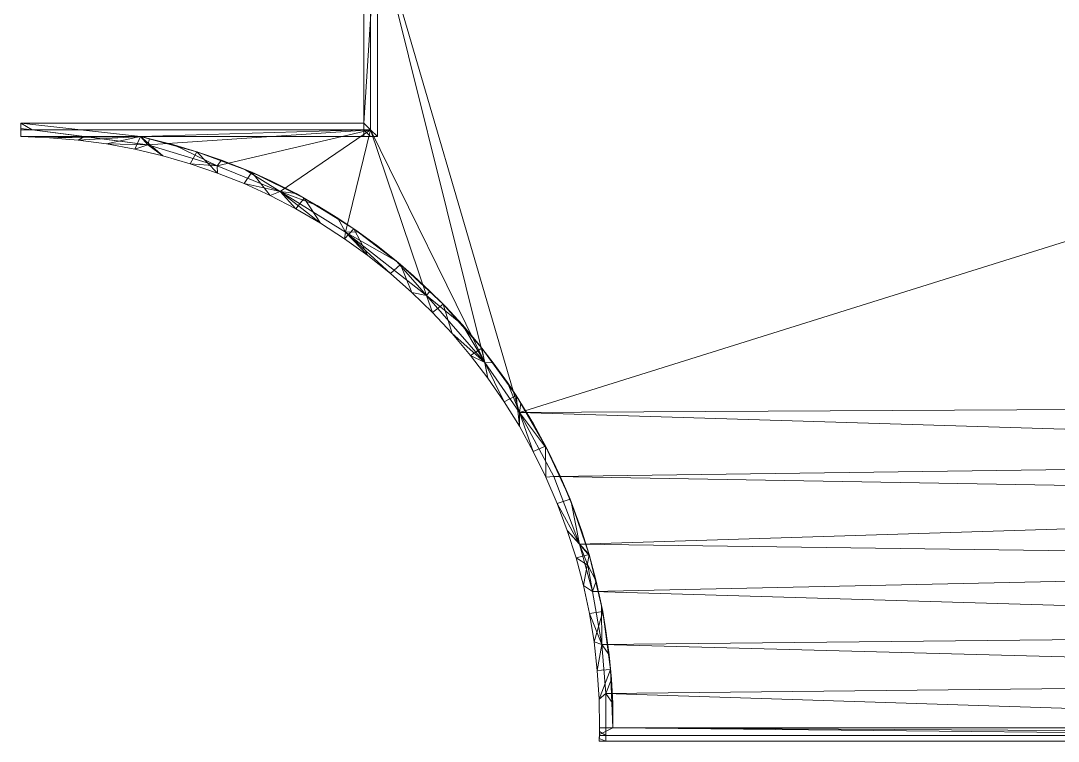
# Model space of a CAD drawing. Header units: millimetres. Extents: x -40035 to 35835, y -28925 to 20487.
# Drawn here: x -4524 to 4351, y -28925 to -22761 of the extents above; entities that cross this region are included whole.
import ezdxf

# ---------------------------------------------------------------- set-up
doc = ezdxf.new("R2010")
doc.units = ezdxf.units.MM
doc.layers.add('A-FLOR', color=192, linetype='Continuous', lineweight=9)
doc.layers.add('A-WALL', color=113, linetype='Continuous', lineweight=9)

msp = doc.modelspace()

# ---------------------------------------------------------------- meshes
at = {"layer": 'A-FLOR'}
mesh = msp.add_polyface(dxfattribs=at)
corners = [(-1531.1, -23694.8, 700), (-1531.1, -21752.3, 700), (13653.9, -21752.3, 700), (13653.9, -23809.8, 700), (16553.9, -23809.8, 700), (15700.4, -23914.6, 700), (15062.8, -24085.4, 700), (14657.8, -24257.3, 700), (14100.6, -24529.1, 700), (13702.6, -24797.5, 700), (13329.6, -25099.6, 700), (13032.6, -25396.6, 700), (12778.1, -25651.1, 700), (12502.7, -26044.3, 700), (12242.7, -26494.7, 700), (12052.1, -26868.9, 700), (11860.5, -27395.1, 700), (11725.6, -27979.7, 700), (11667.1, -28395.7, 700), (11642, -28875, 700), (482, -28875, 700), (482, -28515, 700), (445.4, -28096.6, 700), (365.5, -27643.6, 700), (256.8, -27237.9, 700), (34.6, -26659.1, 700), (-256.5, -26111.6, 700), (-554.7, -25685.7, 700), (-1053.3, -25112.1, 700), (-1746.8, -24570.3, 700), (-2306.5, -24220.6, 700), (-2844.3, -24003.3, 700), (-3437.2, -23822, 700), (-4426.3, -23694.8, 700)]
mesh.append_faces([[corners[k] for k in face] for face in [(5, 3, 4)]], dxfattribs={"vtx0": -1})
mesh.append_faces([[corners[k] for k in face] for face in [(14, 26, 13), (30, 0, 29), (32, 0, 31), (9, 3, 8), (6, 3, 5), (28, 0, 27)]], dxfattribs={"vtx0": -1, "vtx1": -1})
mesh.append_faces([[corners[k] for k in face] for face in [(13, 26, 2, 12)]], dxfattribs={"vtx0": -1, "vtx1": -1, "vtx2": -1})
mesh.append_faces([[corners[k] for k in face] for face in [(1, 26, 27, 0), (3, 6, 7)]], dxfattribs={"vtx0": -1, "vtx2": -1})
mesh.append_faces([[corners[k] for k in face] for face in [(20, 21, 19)]], dxfattribs={"vtx1": -1})
mesh.append_faces([[corners[k] for k in face] for face in [(11, 12, 3, 10), (30, 31, 0), (28, 29, 0), (1, 2, 26), (9, 10, 3), (7, 8, 3), (2, 3, 12)]], dxfattribs={"vtx1": -1, "vtx2": -1})
mesh.append_faces([[corners[k] for k in face] for face in [(22, 23, 17, 18), (21, 22, 18, 19), (24, 25, 15, 16), (25, 26, 14, 15), (23, 24, 16, 17)]], dxfattribs={"vtx1": -1, "vtx3": -1})
mesh.append_faces([[corners[k] for k in face] for face in [(32, 33, 0)]], dxfattribs={"vtx2": -1})
mesh = msp.add_polyface(dxfattribs=at)
corners = [(-1531.1, -23694.8, 750), (-4426.3, -23694.8, 750), (-3437.2, -23822, 750), (-2844.3, -24003.3, 750), (-2306.5, -24220.6, 750), (-1746.8, -24570.3, 750), (-1053.3, -25112.1, 750), (-554.7, -25685.7, 750), (-256.5, -26111.6, 750), (34.6, -26659.1, 750), (256.8, -27237.9, 750), (365.5, -27643.6, 750), (445.4, -28096.6, 750), (482, -28515, 750), (482, -28875, 750), (11642, -28875, 750), (11667.1, -28395.7, 750), (11725.6, -27979.7, 750), (11860.5, -27395.1, 750), (12052.1, -26868.9, 750), (12242.7, -26494.7, 750), (12502.7, -26044.3, 750), (12778.1, -25651.1, 750), (13032.6, -25396.6, 750), (13329.6, -25099.6, 750), (13702.6, -24797.5, 750), (14100.6, -24529.1, 750), (14657.8, -24257.3, 750), (15062.8, -24085.4, 750), (15700.4, -23914.6, 750), (16553.9, -23809.8, 750), (13653.9, -23809.8, 750), (13653.9, -21752.3, 750), (-1531.1, -21752.3, 750)]
mesh.append_faces([[corners[k] for k in face] for face in [(2, 0, 1), (31, 29, 30)]], dxfattribs={"vtx0": -1})
mesh.append_faces([[corners[k] for k in face] for face in [(7, 33, 0, 6), (22, 31, 32, 21)]], dxfattribs={"vtx0": -1, "vtx2": -1})
mesh.append_faces([[corners[k] for k in face] for face in [(2, 3, 0), (3, 4, 0), (5, 6, 0), (4, 5, 0), (23, 24, 31, 22), (28, 29, 31), (24, 25, 31), (27, 28, 31), (26, 27, 31), (25, 26, 31), (7, 8, 33)]], dxfattribs={"vtx1": -1, "vtx2": -1})
mesh.append_faces([[corners[k] for k in face] for face in [(32, 33, 8, 21)]], dxfattribs={"vtx1": -1, "vtx2": -1, "vtx3": -1})
mesh.append_faces([[corners[k] for k in face] for face in [(9, 10, 19, 20), (8, 9, 20, 21), (11, 12, 17, 18), (12, 13, 16, 17), (10, 11, 18, 19)]], dxfattribs={"vtx1": -1, "vtx3": -1})
mesh.append_faces([[corners[k] for k in face] for face in [(13, 14, 15, 16)]], dxfattribs={"vtx3": -1})
mesh = msp.add_polyface(dxfattribs=at)
corners = [(-1531.1, -21752.3, 700), (-1531.1, -23694.8, 700), (-1531.1, -23694.8, 750), (-1531.1, -21752.3, 750)]
mesh.append_faces([[corners[k] for k in face] for face in [(0, 1, 2, 3)]])
mesh = msp.add_polyface(dxfattribs=at)
corners = [(-4426.3, -23694.8, 700), (-3437.2, -23822, 700), (-3437.2, -23822, 750), (-4426.3, -23694.8, 750)]
mesh.append_faces([[corners[k] for k in face] for face in [(0, 1, 2, 3)]])
mesh = msp.add_polyface(dxfattribs=at)
corners = [(-1531.1, -23694.8, 700), (-4426.3, -23694.8, 700), (-4426.3, -23694.8, 750), (-1531.1, -23694.8, 750)]
mesh.append_faces([[corners[k] for k in face] for face in [(0, 1, 2, 3)]])
mesh = msp.add_polyface(dxfattribs=at)
corners = [(-3437.2, -23822, 700), (-2844.3, -24003.3, 700), (-2844.3, -24003.3, 750), (-3437.2, -23822, 750)]
mesh.append_faces([[corners[k] for k in face] for face in [(0, 1, 2, 3)]])
mesh = msp.add_polyface(dxfattribs=at)
corners = [(-2844.3, -24003.3, 700), (-2306.5, -24220.6, 700), (-2306.5, -24220.6, 750), (-2844.3, -24003.3, 750)]
mesh.append_faces([[corners[k] for k in face] for face in [(0, 1, 2, 3)]])
mesh = msp.add_polyface(dxfattribs=at)
corners = [(-2306.5, -24220.6, 700), (-1746.8, -24570.3, 700), (-1746.8, -24570.3, 750), (-2306.5, -24220.6, 750)]
mesh.append_faces([[corners[k] for k in face] for face in [(0, 1, 2, 3)]])
mesh = msp.add_polyface(dxfattribs=at)
corners = [(-1746.8, -24570.3, 700), (-1053.3, -25112.1, 700), (-1053.3, -25112.1, 750), (-1746.8, -24570.3, 750)]
mesh.append_faces([[corners[k] for k in face] for face in [(3, 0, 1, 2)]])
mesh = msp.add_polyface(dxfattribs=at)
corners = [(-1053.3, -25112.1, 700), (-554.7, -25685.7, 700), (-554.7, -25685.7, 750), (-1053.3, -25112.1, 750)]
mesh.append_faces([[corners[k] for k in face] for face in [(3, 0, 1, 2)]])
mesh = msp.add_polyface(dxfattribs=at)
corners = [(-554.7, -25685.7, 700), (-256.5, -26111.6, 700), (-256.5, -26111.6, 750), (-554.7, -25685.7, 750)]
mesh.append_faces([[corners[k] for k in face] for face in [(3, 0, 1, 2)]])
mesh = msp.add_polyface(dxfattribs=at)
corners = [(-256.5, -26111.6, 700), (34.6, -26659.1, 700), (34.6, -26659.1, 750), (-256.5, -26111.6, 750)]
mesh.append_faces([[corners[k] for k in face] for face in [(0, 1, 2, 3)]])
mesh = msp.add_polyface(dxfattribs=at)
corners = [(34.6, -26659.1, 700), (256.8, -27237.9, 700), (256.8, -27237.9, 750), (34.6, -26659.1, 750)]
mesh.append_faces([[corners[k] for k in face] for face in [(0, 1, 2, 3)]])
mesh = msp.add_polyface(dxfattribs=at)
corners = [(256.8, -27237.9, 700), (365.5, -27643.6, 700), (365.5, -27643.6, 750), (256.8, -27237.9, 750)]
mesh.append_faces([[corners[k] for k in face] for face in [(0, 1, 2, 3)]])
mesh = msp.add_polyface(dxfattribs=at)
corners = [(365.5, -27643.6, 700), (445.4, -28096.6, 700), (445.4, -28096.6, 750), (365.5, -27643.6, 750)]
mesh.append_faces([[corners[k] for k in face] for face in [(0, 1, 2, 3)]])
mesh = msp.add_polyface(dxfattribs=at)
corners = [(445.4, -28096.6, 700), (482, -28515, 700), (482, -28515, 750), (445.4, -28096.6, 750)]
mesh.append_faces([[corners[k] for k in face] for face in [(0, 1, 2, 3)]])
mesh = msp.add_polyface(dxfattribs=at)
corners = [(482, -28515, 700), (482, -28875, 700), (482, -28875, 750), (482, -28515, 750)]
mesh.append_faces([[corners[k] for k in face] for face in [(0, 1, 2, 3)]])
mesh = msp.add_polyface(dxfattribs=at)
corners = [(482, -28875, 700), (11642, -28875, 700), (11642, -28875, 750), (482, -28875, 750)]
mesh.append_faces([[corners[k] for k in face] for face in [(0, 1, 2, 3)]])
at = {"layer": 'A-WALL'}
mesh = msp.add_polyface(dxfattribs=at)
corners = [(-1588.6, -23752.3, -1400), (-1588.6, -23752.3, 700), (-1588.6, -23694.8, 700), (-1588.6, -23637.3, 700), (-1588.6, -21809.8, 700), (-1588.6, -21809.8, -1400), (-1588.6, -23637.3, -1400)]
mesh.append_faces([[corners[k] for k in face] for face in [(1, 2, 0)]], dxfattribs={"vtx1": -1})
mesh.append_faces([[corners[k] for k in face] for face in [(2, 3, 6, 0)]], dxfattribs={"vtx1": -1, "vtx3": -1})
mesh.append_faces([[corners[k] for k in face] for face in [(4, 5, 6, 3)]], dxfattribs={"vtx2": -1})
mesh = msp.add_polyface(dxfattribs=at)
corners = [(-1473.6, -21809.8, -1400), (-1473.6, -23752.3, -1400), (-1588.6, -23752.3, -1400), (-1588.6, -23637.3, -1400), (-1588.6, -21809.8, -1400)]
mesh.append_faces([[corners[k] for k in face] for face in [(3, 0, 1, 2)]], dxfattribs={"vtx0": -1})
mesh.append_faces([[corners[k] for k in face] for face in [(3, 4, 0)]], dxfattribs={"vtx2": -1})
mesh = msp.add_polyface(dxfattribs=at)
corners = [(-1531.1, -21809.8, 700), (-1588.6, -21809.8, 700), (-1588.6, -23637.3, 700), (-1588.6, -23694.8, 700), (-1531.1, -23694.8, 700)]
mesh.append_faces([[corners[k] for k in face] for face in [(2, 4, 0, 1)]], dxfattribs={"vtx0": -1})
mesh.append_faces([[corners[k] for k in face] for face in [(2, 3, 4)]], dxfattribs={"vtx2": -1})
mesh = msp.add_polyface(dxfattribs=at)
corners = [(-1473.6, -21809.8, 700), (-1531.1, -21809.8, 700), (-1531.1, -23694.8, 700), (-1588.6, -23694.8, 700), (-1588.6, -23752.3, 700), (-1531.1, -23752.3, 700), (-1473.6, -23752.3, 700)]
mesh.append_faces([[corners[k] for k in face] for face in [(5, 6, 2, 3)]], dxfattribs={"vtx1": -1, "vtx3": -1})
mesh.append_faces([[corners[k] for k in face] for face in [(3, 4, 5), (0, 1, 2, 6)]], dxfattribs={"vtx2": -1})
mesh = msp.add_polyface(dxfattribs=at)
corners = [(-1473.6, -23752.3, -1400), (-1473.6, -21809.8, -1400), (-1473.6, -21809.8, 700), (-1473.6, -23752.3, 700)]
mesh.append_faces([[corners[k] for k in face] for face in [(3, 0, 1, 2)]])
mesh = msp.add_polyface(dxfattribs=at)
corners = [(-1588.6, -23637.3, -1400), (-4524.2, -23637.3, -1400), (-4524.2, -23637.3, 700), (-1588.6, -23637.3, 700)]
mesh.append_faces([[corners[k] for k in face] for face in [(3, 0, 1, 2)]])
mesh = msp.add_polyface(dxfattribs=at)
corners = [(-4524.2, -23637.3, -1400), (-1588.6, -23637.3, -1400), (-1588.6, -23752.3, -1400), (-3500.2, -23752.3, -1400), (-4524.2, -23752.3, -1400)]
mesh.append_faces([[corners[k] for k in face] for face in [(3, 0, 1, 2)]], dxfattribs={"vtx0": -1})
mesh.append_faces([[corners[k] for k in face] for face in [(3, 4, 0)]], dxfattribs={"vtx2": -1})
mesh = msp.add_polyface(dxfattribs=at)
corners = [(-4524.2, -23637.3, 700), (-4524.2, -23637.3, -1400), (-4524.2, -23752.3, -1400), (-4524.2, -23752.3, 700), (-4524.2, -23694.8, 700), (-4524.2, -23682.2, 700)]
mesh.append_faces([[corners[k] for k in face] for face in [(5, 0, 1, 4), (2, 3, 4, 1)]], dxfattribs={"vtx2": -1})
mesh = msp.add_polyface(dxfattribs=at)
corners = [(-1588.6, -23637.3, 700), (-4524.2, -23637.3, 700), (-4524.2, -23682.2, 700), (-4426.3, -23694.8, 700), (-1588.6, -23694.8, 700)]
mesh.append_faces([[corners[k] for k in face] for face in [(3, 1, 2)]], dxfattribs={"vtx0": -1})
mesh.append_faces([[corners[k] for k in face] for face in [(0, 1, 3, 4)]], dxfattribs={"vtx1": -1})
mesh = msp.add_polyface(dxfattribs=at)
corners = [(-4524.2, -23682.2, 700), (-4524.2, -23694.8, 700), (-4426.3, -23694.8, 700)]
mesh.append_faces([[corners[k] for k in face] for face in [(0, 1, 2)]])
mesh = msp.add_polyface(dxfattribs=at)
corners = [(-4524.2, -23694.8, 700), (-4524.2, -23752.3, 700), (-3979.4, -23752.3, 700), (-4426.3, -23694.8, 700)]
mesh.append_faces([[corners[k] for k in face] for face in [(3, 0, 1, 2)]])
mesh = msp.add_polyface(dxfattribs=at)
corners = [(-4426.3, -23694.8, 700), (-3979.4, -23752.3, 700), (-3500.2, -23752.3, 700), (-1588.6, -23752.3, 700), (-1588.6, -23694.8, 700)]
mesh.append_faces([[corners[k] for k in face] for face in [(2, 4, 0, 1)]], dxfattribs={"vtx0": -1})
mesh.append_faces([[corners[k] for k in face] for face in [(3, 4, 2)]], dxfattribs={"vtx1": -1})
mesh = msp.add_polyface(dxfattribs=at)
corners = [(-1588.6, -23637.3, -1400), (-1588.6, -23637.3, 700), (-1588.6, -23694.8, 700), (-1588.6, -23752.3, 700), (-1588.6, -23752.3, -1400)]
mesh.append_faces([[corners[k] for k in face] for face in [(3, 4, 2)]], dxfattribs={"vtx1": -1})
mesh.append_faces([[corners[k] for k in face] for face in [(0, 1, 2, 4)]], dxfattribs={"vtx2": -1})
mesh = msp.add_polyface(dxfattribs=at)
corners = [(-1588.6, -23752.3, -1400), (-1588.6, -23752.3, 700), (-3500.2, -23752.3, 700), (-3979.4, -23752.3, 700), (-4524.2, -23752.3, 700), (-4524.2, -23752.3, -1400), (-3500.2, -23752.3, -1400)]
mesh.append_faces([[corners[k] for k in face] for face in [(6, 2, 3)]], dxfattribs={"vtx0": -1, "vtx2": -1})
mesh.append_faces([[corners[k] for k in face] for face in [(3, 4, 5, 6), (6, 0, 1, 2)]], dxfattribs={"vtx3": -1})
mesh = msp.add_polyface(dxfattribs=at)
corners = [(-4524.2, -23752.3, -1400), (-3500.2, -23752.3, -1400), (-3016.9, -23881.6, -1400), (-2548.4, -24057.5, -1400), (-2099.4, -24278.2, -1400), (-1674, -24541.7, -1400), (-1276.4, -24845.4, -1400), (-910.3, -25186.5, -1400), (-579.2, -25561.6, -1400), (-286.3, -25967.3, -1400), (-34.3, -26399.6, -1400), (174.2, -26854.4, -1400), (337.4, -27327.4, -1400), (453.7, -27814.1, -1400), (521.9, -28309.8, -1400), (541.5, -28809.8, -1400), (426.5, -28809.8, -1400), (422.9, -28564.2, -1400), (407.3, -28319.1, -1400), (379.7, -28075.1, -1400), (340.2, -27832.7, -1400), (288.8, -27592.6, -1400), (225.7, -27355.2, -1400), (151.1, -27121.3, -1400), (65.1, -26891.2, -1400), (-32.1, -26665.7, -1400), (-140.2, -26445.2, -1400), (-259.1, -26230.3, -1400), (-388.3, -26021.4, -1400), (-527.5, -25819.2, -1400), (-676.6, -25624, -1400), (-835, -25436.3, -1400), (-1002.4, -25256.7, -1400), (-1178.5, -25085.5, -1400), (-1362.7, -24923.1, -1400), (-1554.7, -24769.9, -1400), (-1753.9, -24626.3, -1400), (-1960, -24492.7, -1400), (-2172.3, -24369.3, -1400), (-2390.4, -24256.5, -1400), (-2613.8, -24154.5, -1400), (-2842, -24063.6, -1400), (-3074.3, -23984, -1400), (-3310.2, -23915.9, -1400), (-3549.2, -23859.4, -1400), (-3790.7, -23814.7, -1400), (-4034.1, -23781.9, -1400), (-4278.8, -23761.1, -1400)]
mesh.append_faces([[corners[k] for k in face] for face in [(26, 10, 25), (30, 8, 29), (28, 9, 27), (20, 13, 19), (42, 2, 41), (40, 3, 39), (44, 1, 43), (34, 6, 33), (32, 7, 31), (38, 4, 37), (36, 5, 35)]], dxfattribs={"vtx0": -1, "vtx1": -1})
mesh.append_faces([[corners[k] for k in face] for face in [(10, 26, 27, 9), (11, 24, 25, 10), (8, 30, 31, 7), (9, 28, 29, 8), (14, 18, 19, 13), (12, 21, 22), (13, 20, 21, 12), (2, 42, 43, 1), (3, 40, 41, 2), (1, 45, 46), (6, 34, 35, 5), (7, 32, 33, 6), (4, 38, 39, 3), (5, 36, 37, 4)]], dxfattribs={"vtx0": -1, "vtx2": -1})
mesh.append_faces([[corners[k] for k in face] for face in [(17, 18, 14), (22, 23, 12), (46, 47, 1), (44, 45, 1)]], dxfattribs={"vtx1": -1, "vtx2": -1})
mesh.append_faces([[corners[k] for k in face] for face in [(23, 24, 11, 12)]], dxfattribs={"vtx1": -1, "vtx3": -1})
mesh.append_faces([[corners[k] for k in face] for face in [(15, 16, 17, 14), (47, 0, 1)]], dxfattribs={"vtx2": -1})
mesh = msp.add_polyface(dxfattribs=at)
corners = [(426.5, -28809.8, 700), (422.9, -28564.2, 700), (407.3, -28319.1, 700), (379.7, -28075.1, 700), (340.2, -27832.7, 700), (288.8, -27592.6, 700), (225.7, -27355.2, 700), (151.1, -27121.3, 700), (65.1, -26891.2, 700), (-32.1, -26665.7, 700), (-140.2, -26445.2, 700), (-259.1, -26230.3, 700), (-388.3, -26021.4, 700), (-527.5, -25819.2, 700), (-676.6, -25624, 700), (-835, -25436.3, 700), (-1002.4, -25256.7, 700), (-1178.5, -25085.5, 700), (-1362.7, -24923.1, 700), (-1554.7, -24769.9, 700), (-1753.9, -24626.3, 700), (-1960, -24492.7, 700), (-2172.3, -24369.3, 700), (-2390.4, -24256.5, 700), (-2613.8, -24154.5, 700), (-2842, -24063.6, 700), (-3074.3, -23984, 700), (-3310.2, -23915.9, 700), (-3549.2, -23859.4, 700), (-3790.7, -23814.7, 700), (-4034.1, -23781.9, 700), (-4278.8, -23761.1, 700), (-4524.2, -23752.3, 700), (-4524.2, -23752.3, -1400), (-4278.8, -23761.1, -1400), (-4034.1, -23781.9, -1400), (-3790.7, -23814.7, -1400), (-3549.2, -23859.4, -1400), (-3310.2, -23915.9, -1400), (-3074.3, -23984, -1400), (-2842, -24063.6, -1400), (-2613.8, -24154.5, -1400), (-2390.4, -24256.5, -1400), (-2172.3, -24369.3, -1400), (-1960, -24492.7, -1400), (-1753.9, -24626.3, -1400), (-1554.7, -24769.9, -1400), (-1362.7, -24923.1, -1400), (-1178.5, -25085.5, -1400), (-1002.4, -25256.7, -1400), (-835, -25436.3, -1400), (-676.6, -25624, -1400), (-527.5, -25819.2, -1400), (-388.3, -26021.4, -1400), (-259.1, -26230.3, -1400), (-140.2, -26445.2, -1400), (-32.1, -26665.7, -1400), (65.1, -26891.2, -1400), (151.1, -27121.3, -1400), (225.7, -27355.2, -1400), (288.8, -27592.6, -1400), (340.2, -27832.7, -1400), (379.7, -28075.1, -1400), (407.3, -28319.1, -1400), (422.9, -28564.2, -1400), (426.5, -28809.8, -1400)]
mesh.append_faces([[corners[k] for k in face] for face in [(0, 1, 64, 65)]], dxfattribs={"vtx1": -1})
mesh.append_faces([[corners[k] for k in face] for face in [(29, 30, 35, 36), (30, 31, 34, 35), (27, 28, 37, 38), (25, 26, 39, 40), (26, 27, 38, 39), (28, 29, 36, 37), (23, 24, 41, 42), (21, 22, 43, 44), (22, 23, 42, 43), (19, 20, 45, 46), (17, 18, 47, 48), (18, 19, 46, 47), (20, 21, 44, 45), (24, 25, 40, 41), (48, 49, 16, 17), (14, 15, 50, 51), (12, 13, 52, 53), (13, 14, 51, 52), (10, 11, 54, 55), (8, 9, 56, 57), (9, 10, 55, 56), (11, 12, 53, 54), (6, 7, 58, 59), (4, 5, 60, 61), (5, 6, 59, 60), (2, 3, 62, 63), (1, 2, 63, 64), (3, 4, 61, 62), (7, 8, 57, 58), (49, 50, 15, 16)]], dxfattribs={"vtx1": -1, "vtx3": -1})
mesh.append_faces([[corners[k] for k in face] for face in [(31, 32, 33, 34)]], dxfattribs={"vtx3": -1})
mesh = msp.add_polyface(dxfattribs=at)
corners = [(-4524.2, -23752.3, 700), (-3979.4, -23752.3, 700), (-3665.4, -23752.3, 700), (-3500.2, -23752.3, 700), (-3500.2, -23752.3, -1400), (-4524.2, -23752.3, -1400)]
mesh.append_faces([[corners[k] for k in face] for face in [(5, 0, 1, 4), (2, 3, 4, 1)]], dxfattribs={"vtx2": -1})
mesh = msp.add_polyface(dxfattribs=at)
corners = [(-4524.2, -23752.3, 700), (-4278.8, -23761.1, 700), (-4034.1, -23781.9, 700), (-3790.7, -23814.7, 700), (-3549.2, -23859.4, 700), (-3310.2, -23915.9, 700), (-3074.3, -23984, 700), (-2842, -24063.6, 700), (-2613.8, -24154.5, 700), (-2390.4, -24256.5, 700), (-2172.3, -24369.3, 700), (-1960, -24492.7, 700), (-1753.9, -24626.3, 700), (-1554.7, -24769.9, 700), (-1362.7, -24923.1, 700), (-1178.5, -25085.5, 700), (-1002.4, -25256.7, 700), (-835, -25436.3, 700), (-676.6, -25624, 700), (-527.5, -25819.2, 700), (-388.3, -26021.4, 700), (-259.1, -26230.3, 700), (-140.2, -26445.2, 700), (-32.1, -26665.7, 700), (65.1, -26891.2, 700), (151.1, -27121.3, 700), (225.7, -27355.2, 700), (288.8, -27592.6, 700), (340.2, -27832.7, 700), (379.7, -28075.1, 700), (407.3, -28319.1, 700), (422.9, -28564.2, 700), (426.5, -28809.8, 700), (482, -28809.8, 700), (482, -28515, 700), (445.4, -28096.6, 700), (365.5, -27643.6, 700), (325.5, -27417, 700), (256.8, -27237.9, 700), (34.6, -26659.1, 700), (-256.5, -26111.6, 700), (-554.7, -25685.7, 700), (-1053.3, -25112.1, 700), (-1746.8, -24570.3, 700), (-2306.5, -24220.6, 700), (-2844.3, -24003.3, 700), (-3437.2, -23822, 700), (-3979.4, -23752.3, 700)]
mesh.append_faces([[corners[k] for k in face] for face in [(7, 45, 6), (5, 46, 4), (9, 44, 8), (16, 42, 15), (14, 43, 13), (18, 41, 17), (30, 35, 29)]], dxfattribs={"vtx0": -1, "vtx1": -1})
mesh.append_faces([[corners[k] for k in face] for face in [(3, 46, 47, 2), (46, 3, 4), (6, 45, 46, 5), (45, 7, 8, 44), (44, 9, 10), (44, 10, 11), (43, 12, 13), (42, 16, 17, 41), (41, 19, 20), (40, 21, 22), (39, 23, 24, 38), (38, 24, 25), (38, 25, 26, 37), (37, 26, 27, 36), (28, 35, 36, 27), (35, 28, 29)]], dxfattribs={"vtx0": -1, "vtx2": -1})
mesh.append_faces([[corners[k] for k in face] for face in [(0, 1, 47)]], dxfattribs={"vtx1": -1})
mesh.append_faces([[corners[k] for k in face] for face in [(1, 2, 47), (18, 19, 41)]], dxfattribs={"vtx1": -1, "vtx2": -1})
mesh.append_faces([[corners[k] for k in face] for face in [(11, 12, 43, 44), (14, 15, 42, 43), (20, 21, 40, 41), (22, 23, 39, 40), (30, 31, 34, 35)]], dxfattribs={"vtx1": -1, "vtx3": -1})
mesh.append_faces([[corners[k] for k in face] for face in [(31, 32, 33, 34)]], dxfattribs={"vtx3": -1})
mesh = msp.add_polyface(dxfattribs=at)
corners = [(482, -28809.8, 700), (541.5, -28809.8, 700), (539.3, -28601.5, 700), (528.6, -28393.5, 700), (509.5, -28186.1, 700), (482, -27979.7, 700), (444.5, -27766.3, 700), (398, -27554.7, 700), (340.8, -27339, 700), (274.3, -27126.1, 700), (188.3, -26889.9, 700), (90.8, -26658.3, 700), (-17.8, -26431.7, 700), (-137.5, -26210.6, 700), (-245.4, -26031.3, 700), (-360.4, -25856.5, 700), (-482.5, -25686.5, 700), (-611.3, -25521.8, 700), (-746.7, -25362.5, 700), (-888.6, -25208.9, 700), (-1023.7, -25073.6, 700), (-1163.8, -24943.3, 700), (-1308.6, -24818.4, 700), (-1471.1, -24689, 700), (-1638.7, -24566.2, 700), (-1811.2, -24450.4, 700), (-1988.1, -24341.6, 700), (-2169.4, -24240.1, 700), (-2386.2, -24131, 700), (-2608, -24032.2, 700), (-2807.4, -23953.8, 700), (-3009.8, -23883.9, 700), (-3214.9, -23822.5, 700), (-3422.5, -23769.7, 700), (-3461.3, -23760.8, 700), (-3500.2, -23752.3, 700), (-3665.4, -23752.3, 700), (-3979.4, -23752.3, 700), (-3437.2, -23822, 700), (-2844.3, -24003.3, 700), (-2306.5, -24220.6, 700), (-1746.8, -24570.3, 700), (-1053.3, -25112.1, 700), (-554.7, -25685.7, 700), (-256.5, -26111.6, 700), (34.6, -26659.1, 700), (256.8, -27237.9, 700), (325.5, -27417, 700), (365.5, -27643.6, 700), (445.4, -28096.6, 700), (482, -28515, 700)]
mesh.append_faces([[corners[k] for k in face] for face in [(2, 50, 0, 1)]], dxfattribs={"vtx0": -1})
mesh.append_faces([[corners[k] for k in face] for face in [(15, 44, 14), (3, 50, 2), (43, 18, 42), (25, 41, 24)]], dxfattribs={"vtx0": -1, "vtx1": -1})
mesh.append_faces([[corners[k] for k in face] for face in [(45, 11, 12, 44), (8, 46, 47, 7), (26, 40, 41, 25), (40, 26, 27)]], dxfattribs={"vtx0": -1, "vtx2": -1})
mesh.append_faces([[corners[k] for k in face] for face in [(43, 16, 17, 18), (49, 4, 5, 6), (39, 30, 31, 32), (38, 33, 34, 35), (42, 20, 21, 22), (41, 22, 23, 24)]], dxfattribs={"vtx0": -1, "vtx3": -1})
mesh.append_faces([[corners[k] for k in face] for face in [(9, 10, 46, 8), (13, 14, 44, 12), (47, 48, 7), (28, 29, 40, 27), (19, 20, 42, 18), (41, 42, 22)]], dxfattribs={"vtx1": -1, "vtx2": -1})
mesh.append_faces([[corners[k] for k in face] for face in [(10, 11, 45, 46), (15, 16, 43, 44), (49, 50, 3, 4), (48, 49, 6, 7), (29, 30, 39, 40), (32, 33, 38, 39)]], dxfattribs={"vtx1": -1, "vtx3": -1})
mesh.append_faces([[corners[k] for k in face] for face in [(36, 37, 38, 35)]], dxfattribs={"vtx2": -1})
mesh = msp.add_polyface(dxfattribs=at)
corners = [(-3500.2, -23752.3, 700), (-3461.3, -23760.8, 700), (-3422.5, -23769.7, 700), (-3214.9, -23822.5, 700), (-3009.8, -23883.9, 700), (-2807.4, -23953.8, 700), (-2608, -24032.2, 700), (-2386.2, -24131, 700), (-2169.4, -24240.1, 700), (-1988.1, -24341.6, 700), (-1811.2, -24450.4, 700), (-1638.7, -24566.2, 700), (-1471.1, -24689, 700), (-1308.6, -24818.4, 700), (-1163.8, -24943.3, 700), (-1023.7, -25073.6, 700), (-888.6, -25208.9, 700), (-746.7, -25362.5, 700), (-611.3, -25521.8, 700), (-482.5, -25686.5, 700), (-360.4, -25856.5, 700), (-245.4, -26031.3, 700), (-137.5, -26210.6, 700), (-17.8, -26431.7, 700), (90.8, -26658.3, 700), (188.3, -26889.9, 700), (274.3, -27126.1, 700), (340.8, -27339, 700), (398, -27554.7, 700), (444.5, -27766.3, 700), (482, -27979.7, 700), (509.5, -28186.1, 700), (528.6, -28393.5, 700), (539.3, -28601.5, 700), (541.5, -28809.8, 700), (541.5, -28809.8, -1400), (521.9, -28309.8, -1400), (453.7, -27814.1, -1400), (337.4, -27327.4, -1400), (174.2, -26854.4, -1400), (-34.3, -26399.6, -1400), (-286.3, -25967.3, -1400), (-579.2, -25561.6, -1400), (-910.3, -25186.5, -1400), (-1276.4, -24845.4, -1400), (-1674, -24541.7, -1400), (-2099.4, -24278.2, -1400), (-2548.4, -24057.5, -1400), (-3016.9, -23881.6, -1400), (-3500.2, -23752.3, -1400)]
mesh.append_faces([[corners[k] for k in face] for face in [(1, 49, 0)]], dxfattribs={"vtx0": -1})
mesh.append_faces([[corners[k] for k in face] for face in [(36, 33, 35), (18, 42, 17), (19, 42, 18), (27, 38, 26), (29, 37, 28), (46, 10, 45), (47, 7, 46), (45, 12, 44), (10, 46, 9), (12, 45, 11), (43, 17, 42)]], dxfattribs={"vtx0": -1, "vtx1": -1})
mesh.append_faces([[corners[k] for k in face] for face in [(24, 39, 40), (19, 41, 42), (41, 21, 22), (15, 43, 44), (5, 47, 48), (3, 48, 49), (48, 3, 4)]], dxfattribs={"vtx0": -1, "vtx2": -1})
mesh.append_faces([[corners[k] for k in face] for face in [(37, 38, 28), (38, 39, 26), (36, 37, 30), (20, 21, 41), (19, 20, 41), (40, 41, 22), (30, 31, 36), (29, 30, 37), (32, 33, 36), (31, 32, 36), (23, 24, 40), (22, 23, 40), (27, 28, 38), (25, 26, 39), (24, 25, 39), (4, 5, 48), (2, 3, 49), (1, 2, 49), (13, 14, 44), (12, 13, 44), (16, 17, 43), (15, 16, 43), (14, 15, 44), (6, 7, 47), (5, 6, 47), (10, 11, 45), (8, 9, 46), (7, 8, 46)]], dxfattribs={"vtx1": -1, "vtx2": -1})
mesh.append_faces([[corners[k] for k in face] for face in [(33, 34, 35)]], dxfattribs={"vtx2": -1})
mesh = msp.add_polyface(dxfattribs=at)
corners = [(-1473.6, -23752.3, -1400), (-1473.6, -23752.3, 700), (-1531.1, -23752.3, 700), (-1588.6, -23752.3, 700), (-1588.6, -23752.3, -1400)]
mesh.append_faces([[corners[k] for k in face] for face in [(3, 4, 2)]], dxfattribs={"vtx1": -1})
mesh.append_faces([[corners[k] for k in face] for face in [(0, 1, 2, 4)]], dxfattribs={"vtx2": -1})
mesh = msp.add_polyface(dxfattribs=at)
corners = [(11703.1, -28924.8, -1400), (424, -28924.8, -1400), (425.6, -28867.3, -1400), (426.5, -28809.8, -1400), (541.5, -28809.8, -1400), (11588.1, -28809.8, -1400), (11703.1, -28809.8, -1400)]
mesh.append_faces([[corners[k] for k in face] for face in [(4, 0, 1, 2)]], dxfattribs={"vtx0": -1, "vtx3": -1})
mesh.append_faces([[corners[k] for k in face] for face in [(3, 4, 2)]], dxfattribs={"vtx1": -1})
mesh.append_faces([[corners[k] for k in face] for face in [(5, 6, 0, 4)]], dxfattribs={"vtx2": -1})
mesh = msp.add_polyface(dxfattribs=at)
corners = [(424, -28924.8, -1400), (424, -28924.8, 700), (424.8, -28899.9, 700), (425.4, -28875, 700), (426, -28842.4, 700), (426.5, -28809.8, 700), (426.5, -28809.8, -1400), (425.6, -28867.3, -1400)]
mesh.append_faces([[corners[k] for k in face] for face in [(6, 4, 5), (2, 0, 1)]], dxfattribs={"vtx0": -1})
mesh.append_faces([[corners[k] for k in face] for face in [(3, 7, 2)]], dxfattribs={"vtx0": -1, "vtx1": -1})
mesh.append_faces([[corners[k] for k in face] for face in [(4, 6, 7), (7, 3, 4)]], dxfattribs={"vtx0": -1, "vtx2": -1})
mesh.append_faces([[corners[k] for k in face] for face in [(7, 0, 2)]], dxfattribs={"vtx1": -1, "vtx2": -1})
mesh = msp.add_polyface(dxfattribs=at)
corners = [(482, -28809.8, 700), (426.5, -28809.8, 700), (426, -28842.4, 700), (425.4, -28875, 700), (482, -28875, 700)]
mesh.append_faces([[corners[k] for k in face] for face in [(3, 4, 2)]], dxfattribs={"vtx1": -1})
mesh.append_faces([[corners[k] for k in face] for face in [(0, 1, 2, 4)]], dxfattribs={"vtx2": -1})
mesh = msp.add_polyface(dxfattribs=at)
corners = [(426.5, -28809.8, -1400), (426.5, -28809.8, 700), (482, -28809.8, 700), (541.5, -28809.8, 700), (11588.1, -28809.8, 700), (11645.4, -28809.8, 700), (11703.1, -28809.8, 700), (11703.1, -28809.8, -1400), (11588.1, -28809.8, -1400), (541.5, -28809.8, -1400)]
mesh.append_faces([[corners[k] for k in face] for face in [(2, 0, 1)]], dxfattribs={"vtx0": -1})
mesh.append_faces([[corners[k] for k in face] for face in [(9, 3, 4)]], dxfattribs={"vtx0": -1, "vtx2": -1})
mesh.append_faces([[corners[k] for k in face] for face in [(7, 8, 5, 6)]], dxfattribs={"vtx1": -1})
mesh.append_faces([[corners[k] for k in face] for face in [(4, 5, 8, 9), (9, 0, 2, 3)]], dxfattribs={"vtx1": -1, "vtx3": -1})
mesh = msp.add_polyface(dxfattribs=at)
corners = [(541.5, -28809.8, 700), (482, -28809.8, 700), (426.5, -28809.8, 700), (426.5, -28809.8, -1400), (541.5, -28809.8, -1400)]
mesh.append_faces([[corners[k] for k in face] for face in [(2, 3, 1)]], dxfattribs={"vtx1": -1})
mesh.append_faces([[corners[k] for k in face] for face in [(4, 0, 1, 3)]], dxfattribs={"vtx2": -1})
mesh = msp.add_polyface(dxfattribs=at)
corners = [(11642, -28875, 700), (11645.4, -28809.8, 700), (11588.1, -28809.8, 700), (541.5, -28809.8, 700), (482, -28809.8, 700), (482, -28875, 700)]
mesh.append_faces([[corners[k] for k in face] for face in [(5, 0, 3, 4), (2, 3, 0, 1)]], dxfattribs={"vtx1": -1})
mesh = msp.add_polyface(dxfattribs=at)
corners = [(424, -28924.8, 700), (482, -28924.8, 700), (482, -28875, 700), (425.4, -28875, 700), (424.8, -28899.9, 700)]
mesh.append_faces([[corners[k] for k in face] for face in [(0, 1, 4)]], dxfattribs={"vtx1": -1})
mesh.append_faces([[corners[k] for k in face] for face in [(2, 3, 4, 1)]], dxfattribs={"vtx2": -1})
mesh = msp.add_polyface(dxfattribs=at)
corners = [(424, -28924.8, -1400), (11703.1, -28924.8, -1400), (11703.1, -28924.8, 700), (11639.4, -28924.8, 700), (482, -28924.8, 700), (424, -28924.8, 700)]
mesh.append_faces([[corners[k] for k in face] for face in [(4, 5, 0, 3), (1, 2, 3, 0)]], dxfattribs={"vtx2": -1})
mesh = msp.add_polyface(dxfattribs=at)
corners = [(482, -28924.8, 700), (11639.4, -28924.8, 700), (11642, -28875, 700), (482, -28875, 700)]
mesh.append_faces([[corners[k] for k in face] for face in [(3, 0, 1, 2)]])

doc.saveas('drawing.dxf')
